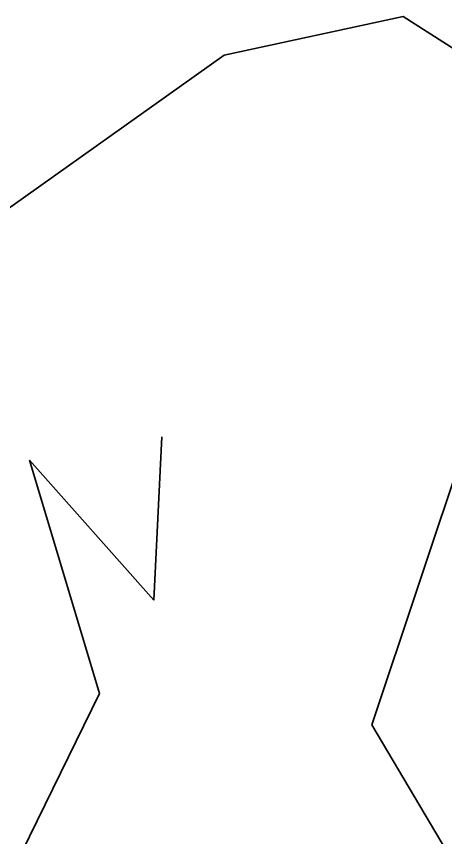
# Model space of a CAD drawing. Header units: millimetres. Extents: x -234375 to -184638, y -91483 to -70216.
# Drawn here: x -193392.1 to -193290.1, y -72216.1 to -72020.9 of the extents above; entities that cross this region are included whole.
import ezdxf

# ---------------------------------------------------------------- set-up
doc = ezdxf.new("R2010")
doc.units = ezdxf.units.MM
doc.header["$MEASUREMENT"] = 0
doc.layers.add('New_Drawing & Figure_Pen_No__7', color=7, linetype='Continuous', lineweight=35)

msp = doc.modelspace()

# ---------------------------------------------------------------- linework, layer by layer
at = {"layer": 'New_Drawing & Figure_Pen_No__7', "color": 7, "linetype": 'Continuous', "lineweight": 35}
for points in [[(-193342.75, -72030.15), (-193300.19, -72020.9)], [(-193300.19, -72020.9), (-193253.93, -72050.51)], [(-193400.12, -72070.87), (-193342.75, -72030.15)], [(-193357.56, -72120.83), (-193359.41, -72159.69)], [(-193285.39, -72122.68), (-193307.59, -72189.3)], [(-193389.02, -72126.38), (-193372.36, -72181.89)], [(-193359.41, -72159.69), (-193389.02, -72126.38)], [(-193372.36, -72181.89), (-193416.77, -72272.57)], [(-193307.59, -72189.3), (-193283.54, -72230.01)]]:
    msp.add_lwpolyline(points, dxfattribs=at)

doc.saveas('drawing.dxf')
